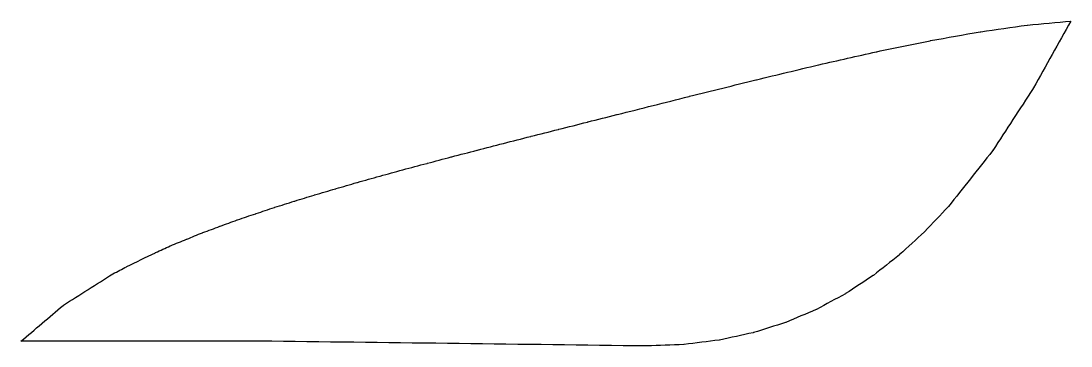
# Model space of a CAD drawing. Extents: x -32 to 115, y -51 to 70.
# Drawn here: x 4.83 to 13.64, y -20 to -17.28 of the extents above; entities that cross this region are included whole.
import ezdxf

# ---------------------------------------------------------------- set-up
doc = ezdxf.new("R2010")
doc.units = 0
doc.layers.add('VISIBLE', color=7, linetype='CONTINUOUS')

msp = doc.modelspace()

# ---------------------------------------------------------------- linework, layer by layer
at = {"layer": 'VISIBLE'}
for points, knots in [([(4.8305, -19.9603), (4.8887, -19.9109), (4.9469, -19.8614), (5.005, -19.8119), (5.0062, -19.8109), (5.0074, -19.8099), (5.0086, -19.8089), (5.0669, -19.7593), (5.1253, -19.7098), (5.1837, -19.6602), (5.1849, -19.6592), (5.1861, -19.6583), (5.1875, -19.6575), (5.2551, -19.6145), (5.3227, -19.5715), (5.3903, -19.5286), (5.3917, -19.5277), (5.393, -19.5268), (5.3944, -19.526), (5.4627, -19.4827), (5.5311, -19.4395), (5.5994, -19.3963), (5.6001, -19.3958), (5.6009, -19.3954), (5.6016, -19.395), (5.6396, -19.3753), (5.6776, -19.3556), (5.7155, -19.3359), (5.7163, -19.3355), (5.7171, -19.3351), (5.7179, -19.3347), (5.7976, -19.296), (5.8774, -19.2573), (5.9571, -19.2186), (5.9579, -19.2182), (5.9588, -19.2178), (5.9596, -19.2174), (6.0006, -19.1987), (6.0415, -19.1799), (6.0825, -19.1611), (6.0833, -19.1607), (6.0842, -19.1604), (6.085, -19.16), (6.1292, -19.142), (6.1734, -19.1239), (6.2175, -19.1059), (6.2184, -19.1055), (6.2193, -19.1051), (6.2202, -19.1048), (6.2643, -19.0868), (6.3084, -19.0688), (6.3526, -19.0509), (6.3535, -19.0505), (6.3544, -19.0501), (6.3553, -19.0498), (6.4028, -19.0323), (6.4503, -19.0148), (6.4978, -18.9973), (6.4988, -18.9969), (6.4997, -18.9965), (6.5007, -18.9962), (6.5482, -18.9787), (6.5956, -18.9613), (6.643, -18.9438), (6.644, -18.9435), (6.645, -18.9432), (6.6459, -18.9428), (6.697, -18.9256), (6.748, -18.9085), (6.799, -18.8913), (6.8001, -18.8909), (6.8011, -18.8906), (6.8021, -18.8902), (6.8531, -18.8731), (6.904, -18.856), (6.9549, -18.8389), (6.956, -18.8385), (6.957, -18.8382), (6.9581, -18.8379), (7.0128, -18.8208), (7.0675, -18.8038), (7.1222, -18.7868), (7.1233, -18.7864), (7.1244, -18.7861), (7.1256, -18.7857), (7.1801, -18.7688), (7.2347, -18.7518), (7.2893, -18.7348), (7.2905, -18.7345), (7.2916, -18.7341), (7.2927, -18.7338), (7.3513, -18.7167), (7.4098, -18.6996), (7.4684, -18.6825), (7.4696, -18.6822), (7.4708, -18.6818), (7.472, -18.6815), (7.5304, -18.6645), (7.5888, -18.6474), (7.6473, -18.6304), (7.6485, -18.63), (7.6496, -18.6297), (7.6508, -18.6294), (7.7134, -18.612), (7.776, -18.5947), (7.8386, -18.5774), (7.8399, -18.577), (7.8412, -18.5766), (7.8424, -18.5763), (7.9049, -18.559), (7.9673, -18.5417), (8.0297, -18.5244), (8.031, -18.5241), (8.0323, -18.5237), (8.0336, -18.5234), (8.1004, -18.5056), (8.1671, -18.4878), (8.2339, -18.4701), (8.2353, -18.4697), (8.2366, -18.4693), (8.238, -18.469), (8.3046, -18.4512), (8.3712, -18.4335), (8.4378, -18.4158), (8.4392, -18.4154), (8.4405, -18.4151), (8.4419, -18.4147), (8.513, -18.3963), (8.5842, -18.3779), (8.6553, -18.3594), (8.6568, -18.3591), (8.6582, -18.3587), (8.6597, -18.3583), (8.7306, -18.34), (8.8015, -18.3216), (8.8725, -18.3032), (8.8739, -18.3028), (8.8754, -18.3025), (8.8768, -18.3021), (8.9525, -18.2828), (9.0282, -18.2636), (9.1039, -18.2443), (9.1054, -18.2439), (9.1069, -18.2435), (9.1085, -18.2431), (9.1839, -18.2239), (9.2594, -18.2047), (9.3348, -18.1855), (9.3363, -18.1852), (9.3379, -18.1848), (9.3394, -18.1844), (9.4198, -18.1641), (9.5002, -18.1438), (9.5806, -18.1235), (9.5822, -18.1231), (9.5838, -18.1227), (9.5855, -18.1223), (9.6656, -18.102), (9.7457, -18.0818), (9.8258, -18.0616), (9.8274, -18.0612), (9.8291, -18.0608), (9.8307, -18.0603), (10.0308, -18.01), (10.2308, -17.9597), (10.4309, -17.9094), (10.4328, -17.9089), (10.4346, -17.9084), (10.4365, -17.908), (10.6222, -17.8619), (10.8079, -17.8159), (10.9937, -17.7699), (10.9954, -17.7694), (10.9971, -17.769), (10.9989, -17.7686), (11.1714, -17.7272), (11.3439, -17.6859), (11.5165, -17.6445), (11.5181, -17.6442), (11.5197, -17.6438), (11.5213, -17.6434), (11.6816, -17.6072), (11.8419, -17.571), (12.0023, -17.5347), (12.0038, -17.5344), (12.0053, -17.5341), (12.0068, -17.5338), (12.1558, -17.5031), (12.3049, -17.4724), (12.4539, -17.4417), (12.4553, -17.4415), (12.4567, -17.4412), (12.4581, -17.4409), (12.5969, -17.4163), (12.7356, -17.3916), (12.8744, -17.3669), (12.8757, -17.3667), (12.877, -17.3665), (12.8783, -17.3663), (13.0077, -17.3481), (13.1371, -17.3298), (13.2666, -17.3116), (13.2678, -17.3114), (13.269, -17.3113), (13.2702, -17.3111), (13.3919, -17.2997), (13.5135, -17.2883), (13.6351, -17.2769)], [0, 0, 0, 0, 0.000229117, 0.000229117, 0.000229117, 0.000233746, 0.000233746, 0.000233746, 0.000463462, 0.000463462, 0.000463462, 0.000468149, 0.000468149, 0.000468149, 0.000708459, 0.000708459, 0.000708459, 0.000713361, 0.000713361, 0.000713361, 0.000955888, 0.000955888, 0.000955888, 0.000958507, 0.000958507, 0.000958507, 0.001086804, 0.001086804, 0.001086804, 0.001089422, 0.001089422, 0.001089422, 0.001355356, 0.001355356, 0.001355356, 0.001358115, 0.001358115, 0.001358115, 0.001493302, 0.001493302, 0.001493302, 0.001496061, 0.001496061, 0.001496061, 0.001639199, 0.001639199, 0.001639199, 0.001642115, 0.001642115, 0.001642115, 0.001784992, 0.001784992, 0.001784992, 0.001787908, 0.001787908, 0.001787908, 0.001939829, 0.001939829, 0.001939829, 0.001942923, 0.001942923, 0.001942923, 0.002094543, 0.002094543, 0.002094543, 0.002097638, 0.002097638, 0.002097638, 0.00225917, 0.00225917, 0.00225917, 0.002262459, 0.002262459, 0.002262459, 0.002423646, 0.002423646, 0.002423646, 0.002426936, 0.002426936, 0.002426936, 0.002598854, 0.002598854, 0.002598854, 0.002602355, 0.002602355, 0.002602355, 0.002773877, 0.002773877, 0.002773877, 0.002777377, 0.002777377, 0.002777377, 0.002960413, 0.002960413, 0.002960413, 0.002964139, 0.002964139, 0.002964139, 0.00314672, 0.00314672, 0.00314672, 0.003150447, 0.003150447, 0.003150447, 0.003345299, 0.003345299, 0.003345299, 0.003349265, 0.003349265, 0.003349265, 0.003543596, 0.003543596, 0.003543596, 0.003547562, 0.003547562, 0.003547562, 0.003754904, 0.003754904, 0.003754904, 0.003759123, 0.003759123, 0.003759123, 0.003965875, 0.003965875, 0.003965875, 0.003970094, 0.003970094, 0.003970094, 0.004190583, 0.004190583, 0.004190583, 0.004195069, 0.004195069, 0.004195069, 0.004414891, 0.004414891, 0.004414891, 0.004419377, 0.004419377, 0.004419377, 0.004653658, 0.004653658, 0.004653658, 0.004658424, 0.004658424, 0.004658424, 0.004891957, 0.004891957, 0.004891957, 0.004896723, 0.004896723, 0.004896723, 0.005145437, 0.005145437, 0.005145437, 0.005150496, 0.005150496, 0.005150496, 0.005398374, 0.005398374, 0.005398374, 0.005403433, 0.005403433, 0.005403433, 0.006022309, 0.006022309, 0.006022309, 0.006028105, 0.006028105, 0.006028105, 0.006602116, 0.006602116, 0.006602116, 0.006607491, 0.006607491, 0.006607491, 0.007139742, 0.007139742, 0.007139742, 0.00714472, 0.00714472, 0.00714472, 0.007637777, 0.007637777, 0.007637777, 0.007642387, 0.007642387, 0.007642387, 0.008098909, 0.008098909, 0.008098909, 0.008103179, 0.008103179, 0.008103179, 0.008525981, 0.008525981, 0.008525981, 0.00852994, 0.00852994, 0.00852994, 0.008922059, 0.008922059, 0.008922059, 0.008925742, 0.008925742, 0.008925742, 0.009292242, 0.009292242, 0.009292242, 0.009292242]), ([(13.6351, -17.2769), (13.5301, -17.4638), (13.4251, -17.6508), (13.3202, -17.8378), (13.3191, -17.8396), (13.3181, -17.8413), (13.3169, -17.8431), (13.2046, -18.0157), (13.0922, -18.1882), (12.9798, -18.3608), (12.9787, -18.3625), (12.9776, -18.3641), (12.9763, -18.3657), (12.8534, -18.5209), (12.7305, -18.6761), (12.6076, -18.8313), (12.607, -18.8321), (12.6063, -18.8328), (12.6057, -18.8335), (12.5398, -18.903), (12.474, -18.9725), (12.4081, -19.042), (12.4075, -19.0427), (12.4068, -19.0433), (12.4061, -19.044), (12.3368, -19.1076), (12.2676, -19.1712), (12.1984, -19.2347), (12.1977, -19.2354), (12.197, -19.236), (12.1963, -19.2366), (12.1234, -19.2938), (12.0506, -19.3511), (11.9777, -19.4083), (11.977, -19.4089), (11.9762, -19.4094), (11.9755, -19.4099), (11.8988, -19.4605), (11.8221, -19.511), (11.7454, -19.5615), (11.7446, -19.562), (11.7438, -19.5625), (11.743, -19.5629), (11.6623, -19.6063), (11.5816, -19.6497), (11.5008, -19.6931), (11.5, -19.6936), (11.4992, -19.694), (11.4983, -19.6943), (11.4134, -19.7303), (11.3284, -19.7663), (11.2435, -19.8023), (11.2426, -19.8026), (11.2418, -19.803), (11.2409, -19.8032), (11.1515, -19.8315), (11.0622, -19.8598), (10.9729, -19.8881), (10.972, -19.8884), (10.9711, -19.8887), (10.9702, -19.8889), (10.8763, -19.9092), (10.7825, -19.9296), (10.6887, -19.95), (10.6877, -19.9502), (10.6868, -19.9504), (10.6858, -19.9505), (10.5874, -19.9628), (10.489, -19.9751), (10.3905, -19.9874), (10.3895, -19.9875), (10.3885, -19.9876), (10.3875, -19.9876), (10.2845, -19.9917), (10.1814, -19.9958), (10.0783, -19.9999), (10.0773, -20), (10.0762, -20), (10.0752, -20), (9.0281, -19.9868), (7.981, -19.9736), (6.934, -19.9605), (6.927, -19.9604), (6.92, -19.9603), (6.913, -19.9603), (6.2189, -19.9603), (5.5247, -19.9603), (4.8305, -19.9603)], [0, 0, 0, 0, 0.000643265, 0.000643265, 0.000643265, 0.000649504, 0.000649504, 0.000649504, 0.001267306, 0.001267306, 0.001267306, 0.00127329, 0.00127329, 0.00127329, 0.001867264, 0.001867264, 0.001867264, 0.001870165, 0.001870165, 0.001870165, 0.002157389, 0.002157389, 0.002157389, 0.002160237, 0.002160237, 0.002160237, 0.002442245, 0.002442245, 0.002442245, 0.002445053, 0.002445053, 0.002445053, 0.002723006, 0.002723006, 0.002723006, 0.002725788, 0.002725788, 0.002725788, 0.003001263, 0.003001263, 0.003001263, 0.00300404, 0.00300404, 0.00300404, 0.00327901, 0.00327901, 0.00327901, 0.003281788, 0.003281788, 0.003281788, 0.003558563, 0.003558563, 0.003558563, 0.003561358, 0.003561358, 0.003561358, 0.003842464, 0.003842464, 0.003842464, 0.003845303, 0.003845303, 0.003845303, 0.004133353, 0.004133353, 0.004133353, 0.004136262, 0.004136262, 0.004136262, 0.004433826, 0.004433826, 0.004433826, 0.004436831, 0.004436831, 0.004436831, 0.004746298, 0.004746298, 0.004746298, 0.004749423, 0.004749423, 0.004749423, 0.007890901, 0.007890901, 0.007890901, 0.007911831, 0.007911831, 0.007911831, 0.009994354, 0.009994354, 0.009994354, 0.009994354])]:
    msp.add_open_spline(points, degree=3, knots=knots, dxfattribs=at)

doc.saveas('drawing.dxf')
